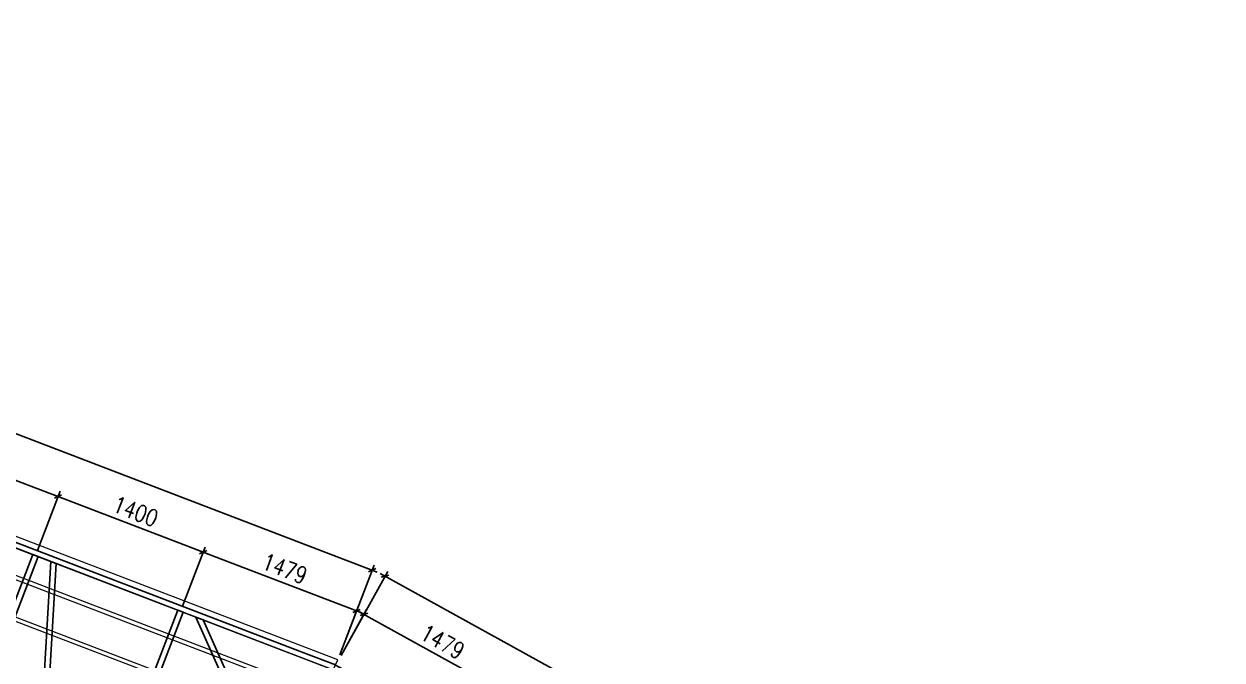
# Model space of a CAD drawing. Extents: x -259369 to -50372, y -155978 to 198088.
# Drawn here: x -137559 to -126769, y -16300 to -10569 of the extents above; entities that cross this region are included whole.
import ezdxf

# ---------------------------------------------------------------- set-up
doc = ezdxf.new("R2010")
doc.units = 0
doc.header["$LTSCALE"] = 1000
doc.header["$MEASUREMENT"] = 0
doc.linetypes.add('HIDDEN', pattern=[0.375, 0.25, -0.125])
for name, color, linetype in [('标注', 9, 'Continuous'), ('连接端梁', 130, 'Continuous'), ('铝横梁', 220, 'Continuous')]:
    doc.layers.add(name, color=color, linetype=linetype)
for name, color, linetype, lineweight in [('虚线', 8, 'Continuous', 0), ('铝主梁', 3, 'Continuous', 9), ('铝龙骨', 7, 'Continuous', 9)]:
    doc.layers.add(name, color=color, linetype=linetype, lineweight=lineweight)
doc.styles.add('HZTXT', font='txtw.shx', dxfattribs={"width": 0.8, "bigfont": 'hztxtw.shx'})
doc.dimstyles.new('DIM-50', dxfattribs={"dimscale": 50, "dimtxt": 3, "dimasz": 1, "dimexe": 1, "dimexo": 1, "dimgap": 1, "dimtad": 1, "dimdec": 1, "dimdsep": 46, "dimtxsty": 'HZTXT', "dimblk": 'OBLIQUE', "dimblk1": 'ARCHTICK', "dimblk2": 'OBLIQUE', "dimcen": 0, "dimdle": 1, "dimclrd": 9, "dimclre": 9, "dimclrt": 2, "dimadec": 1, "dimazin": 0, "dimtfac": 1, "dimtdec": 1, "dimtix": 1, "dimtmove": 2, "dimatfit": 3, "dimldrblk": 'OBLIQUE', "dimfxl": 15, "dimtolj": 1, "dimtzin": 0, "dimarcsym": 1})

# ---------------------------------------------------------------- blocks, each defined once
blk = doc.blocks.new('_Oblique')
at = {"color": 0, "linetype": 'ByBlock', "lineweight": -2}
blk.add_line((-0.5, -0.5), (0.5, 0.5), dxfattribs=at)
blk = doc.blocks.new('*D1098')
at = {"layer": 'Defpoints', "color": 0, "transparency": 16777216}
for p in [(-137252, -14827), (-137456, -15359), (-136149, -15860)]:
    blk.add_point(p, dxfattribs=at)
at = {"layer": '标注', "color": 9, "lineweight": -2, "transparency": 16777216}
for p, q in [((-137438, -15312), (-137234, -14780)), ((-135898, -15346), (-137299, -14809)), ((-136131, -15814), (-135927, -15282))]:
    blk.add_line(p, q, dxfattribs=at)
at = {"layer": '标注', "color": 9, "lineweight": -2, "transparency": 16777216, "xscale": 50, "yscale": 50, "zscale": 50}
for p, rotation in [((-137252, -14827), 159.0197641495041), ((-135945, -15328), 339.0197641495041)]:
    blk.add_blockref('_Oblique', p, dxfattribs=dict(at, rotation=rotation))
at = {"layer": '标注', "color": 2, "transparency": 16777216, "insert": (-136554, -14961), "char_height": 150, "attachment_point": 5, "rotation": 339.0198, "style": 'HZTXT'}
blk.add_mtext('\\A1;1400', dxfattribs=at)
blk = doc.blocks.new('_ArchTick')
at = {"color": 0, "linetype": 'ByBlock', "const_width": 0.4}
blk.add_lwpolyline([(-0.5, -0.5), (0.5, 0.5)], dxfattribs=at)
blk = doc.blocks.new('*D1099')
at = {"layer": 'Defpoints', "color": 0, "transparency": 16777216}
for p in [(-138559, -14326), (-138763, -14858), (-137456, -15359)]:
    blk.add_point(p, dxfattribs=at)
at = {"layer": '标注', "color": 9, "lineweight": -2, "transparency": 16777216}
for p, q in [((-138745, -14811), (-138541, -14279)), ((-137205, -14845), (-138606, -14308)), ((-137438, -15312), (-137234, -14780))]:
    blk.add_line(p, q, dxfattribs=at)
at = {"layer": '标注', "color": 9, "lineweight": -2, "transparency": 16777216, "xscale": 50, "yscale": 50, "zscale": 50}
for p, rotation in [((-138559, -14326), 159.0197641495041), ((-137252, -14827), 339.0197641495041)]:
    blk.add_blockref('_Oblique', p, dxfattribs=dict(at, rotation=rotation))
at = {"layer": '标注', "color": 2, "transparency": 16777216, "insert": (-137861, -14460), "char_height": 150, "attachment_point": 5, "rotation": 339.0198, "style": 'HZTXT'}
blk.add_mtext('\\A1;1400', dxfattribs=at)
blk = doc.blocks.new('*D1100')
at = {"layer": 'Defpoints', "color": 0, "transparency": 16777216}
for p in [(-142724, -13234), (-134423, -15491), (-134733, -16298)]:
    blk.add_point(p, dxfattribs=at)
at = {"layer": '标注', "color": 9, "lineweight": -2, "transparency": 16777216}
for p, q in [((-142706, -13188), (-142396, -12380)), ((-142461, -12409), (-134377, -15509)), ((-134715, -16252), (-134405, -15444))]:
    blk.add_line(p, q, dxfattribs=at)
at = {"layer": '标注', "color": 9, "lineweight": -2, "transparency": 16777216, "xscale": 50, "yscale": 50, "zscale": 50}
for p, rotation in [((-142414, -12427), 159.0197641495041), ((-134423, -15491), 339.0197641495041)]:
    blk.add_blockref('_Oblique', p, dxfattribs=dict(at, rotation=rotation))
at = {"layer": '标注', "color": 2, "transparency": 16777216, "insert": (-138374, -13842), "char_height": 150, "attachment_point": 5, "rotation": 339.0198, "style": 'HZTXT'}
blk.add_mtext('\\A1;8558', dxfattribs=at)
blk = doc.blocks.new('*D1101')
at = {"layer": 'Defpoints', "color": 0, "transparency": 16777216}
for p in [(-136149, -15860), (-134564, -15858), (-134733, -16298)]:
    blk.add_point(p, dxfattribs=at)
at = {"layer": '标注', "color": 9, "lineweight": -2, "transparency": 16777216}
for p, q in [((-136131, -15814), (-135927, -15282)), ((-135992, -15310), (-134517, -15876)), ((-134715, -16252), (-134546, -15811))]:
    blk.add_line(p, q, dxfattribs=at)
at = {"layer": '标注', "color": 9, "lineweight": -2, "transparency": 16777216, "xscale": 50, "yscale": 50, "zscale": 50}
for p, rotation in [((-135945, -15328), 159.0197641495041), ((-134564, -15858), 339.0197641495041)]:
    blk.add_blockref('_Oblique', p, dxfattribs=dict(at, rotation=rotation))
at = {"layer": '标注', "color": 2, "transparency": 16777216, "insert": (-135210, -15476), "char_height": 150, "attachment_point": 5, "rotation": 339.0198, "style": 'HZTXT'}
blk.add_mtext('\\A1;1479', dxfattribs=at)
blk = doc.blocks.new('*D1115')
at = {"layer": 'Defpoints', "color": 0, "transparency": 16777216}
for p in [(-134307, -15545), (-134725, -16302), (-127230, -20433)]:
    blk.add_point(p, dxfattribs=at)
at = {"layer": '标注', "color": 9, "lineweight": -2, "transparency": 16777216}
for p, q in [((-134701, -16258), (-134283, -15501)), ((-126769, -19700), (-134351, -15521)), ((-127206, -20389), (-126788, -19632))]:
    blk.add_line(p, q, dxfattribs=at)
for p, xscale, yscale, zscale, rotation in [((-134307, -15545), 50, 50, 50, 151.1393975732471), ((-126812, -19676), 49.99999999999999, 49.99999999999999, 49.99999999999999, 331.1393975732471)]:
    blk.add_blockref('_Oblique', p, dxfattribs=dict(at, xscale=xscale, yscale=yscale, zscale=zscale, rotation=rotation))
at = {"layer": '标注', "color": 2, "transparency": 16777216, "insert": (-130500, -17501), "char_height": 150, "attachment_point": 5, "rotation": 331.1394, "style": 'HZTXT'}
blk.add_mtext('\\A1;8558', dxfattribs=at)
blk = doc.blocks.new('*D1116')
at = {"layer": 'Defpoints', "color": 0, "transparency": 16777216}
for p in [(-134497, -15889), (-134725, -16302), (-133477, -17102)]:
    blk.add_point(p, dxfattribs=at)
at = {"layer": '标注', "color": 9, "lineweight": -2, "transparency": 16777216}
for p, q in [((-134701, -16258), (-134473, -15845)), ((-133158, -16627), (-134541, -15865)), ((-133453, -17058), (-133178, -16559))]:
    blk.add_line(p, q, dxfattribs=at)
for p, xscale, yscale, zscale, rotation in [((-134497, -15889), 50, 50, 50, 151.1393975732471), ((-133202, -16603), 49.99999999999999, 49.99999999999999, 49.99999999999999, 331.1393975732471)]:
    blk.add_blockref('_Oblique', p, dxfattribs=dict(at, xscale=xscale, yscale=yscale, zscale=zscale, rotation=rotation))
at = {"layer": '标注', "color": 2, "transparency": 16777216, "insert": (-133789, -16136), "char_height": 150, "attachment_point": 5, "rotation": 331.1394, "style": 'HZTXT'}
blk.add_mtext('\\A1;1479', dxfattribs=at)

msp = doc.modelspace()

# ---------------------------------------------------------------- linework, layer by layer
at = {"layer": '虚线', "color": 1, "linetype": 'HIDDEN', "ltscale": 300}
msp.add_line((-134774.77, -16387.29, 29521), (-142752.31, -13328.16, 29521), dxfattribs=at)
msp.add_line((-134774.77, -16387.29, 29521), (-142752.31, -13328.16, 29521), dxfattribs=at)
at = {"layer": '连接端梁', "color": 0, "elevation": 29521}
msp.add_lwpolyline([(-159512.24, -10569), (-151386.14, -11312.08), (-151084.31, -11339.67), (-151075.14, -11341.81), (-150989.77, -11361.01), (-143042.19, -13210.78), (-142747, -13279.48), (-142737.96, -13282.25), (-135037.24, -16235.24), (-134754.25, -16343.75), (-134745.98, -16348.31), (-127417.75, -20387.14), (-127282.77, -20461.53), (-127278.24, -20470.05), (-127833.31, -26564.53), (-127840.73, -26645.94), (-127845.08, -26649.56)], dxfattribs=at)
at = {"layer": '铝主梁', "color": 3, "elevation": 29521}
msp.add_lwpolyline([(-142723.55, -13234.23), (-142752.38, -13330.27), (-134775.62, -16389.11), (-134732.88, -16298.4), (-142723.52, -13234.24)], dxfattribs=at)
at = {"layer": '铝横梁', "color": 243, "elevation": 29521}
for points in [[(-137431.83, -15368.39), (-138614.82, -18453.35), (-138661.5, -18435.45), (-137478.52, -15350.49)], [(-137268.08, -15431.19), (-137469.15, -18892.68), (-137518.17, -18874.53), (-137317.1, -15413.04)], [(-136126.51, -15868.94), (-137309.5, -18953.9), (-137356.18, -18936), (-136173.2, -15851.04)], [(-135322.97, -17337.02), (-135946.42, -15938), (-136011.63, -15914.51), (-135351.62, -17395.56)]]:
    msp.add_lwpolyline(points, close=True, dxfattribs=at)
at = {"layer": '铝龙骨', "color": 0, "elevation": 29521}
for points in [[(-134889.71, -16629.18), (-134877.18, -16596.5), (-142811.79, -13553.82), (-142824.32, -13586.5)], [(-135043.03, -16945.23), (-135030.5, -16912.55), (-142913.77, -13889.57), (-142926.3, -13922.25)]]:
    msp.add_lwpolyline(points, close=True, dxfattribs=at)

# ---------------------------------------------------------------- dimensions: what is measured, and where the dimension line sits
at = {"layer": '标注'}
for base, p1, p2, angle, picture, middle in [((-134423.31, -15491.13, 29521), (-142723.52, -13234.24, 29521), (-134732.88, -16298.4, 29521), 159.019764, '*D1100', (-138373.88, -13842.33, 29521)), ((-138559.24, -14325.69, 29521), (-137456.11, -15359.08, 29521), (-138763.29, -14857.82, 29521), 159.019764, '*D1099', (-137860.89, -14459.61, 29521)), ((-137252.06, -14826.96, 29521), (-136148.92, -15860.35, 29521), (-137456.11, -15359.08, 29521), 159.019764, '*D1098', (-136553.71, -14960.88, 29521)), ((-134563.91, -15857.78, 29521), (-136148.92, -15860.35, 29521), (-134732.88, -16298.4, 29521), 159.019764, '*D1101', (-135209.64, -15476.29, 29521)), ((-134307.47, -15544.95, 29521), (-127229.7, -20432.95, 29521), (-134724.79, -16302.15, 29521), 331.139398, '*D1115', (-130499.59, -17500.87, 29521)), ((-134497.01, -15888.86, 29521), (-133476.78, -17101.87, 29521), (-134724.79, -16302.15, 29521), 331.139398, '*D1116', (-133789.02, -16136.33, 29521))]:
    dim = msp.add_linear_dim(base=base, p1=p1, p2=p2, angle=angle, dimstyle='DIM-50', dxfattribs=at)
    dim.commit()
    dim.dimension.update_dxf_attribs({"geometry": picture, "text_midpoint": middle})

doc.saveas('drawing.dxf')
